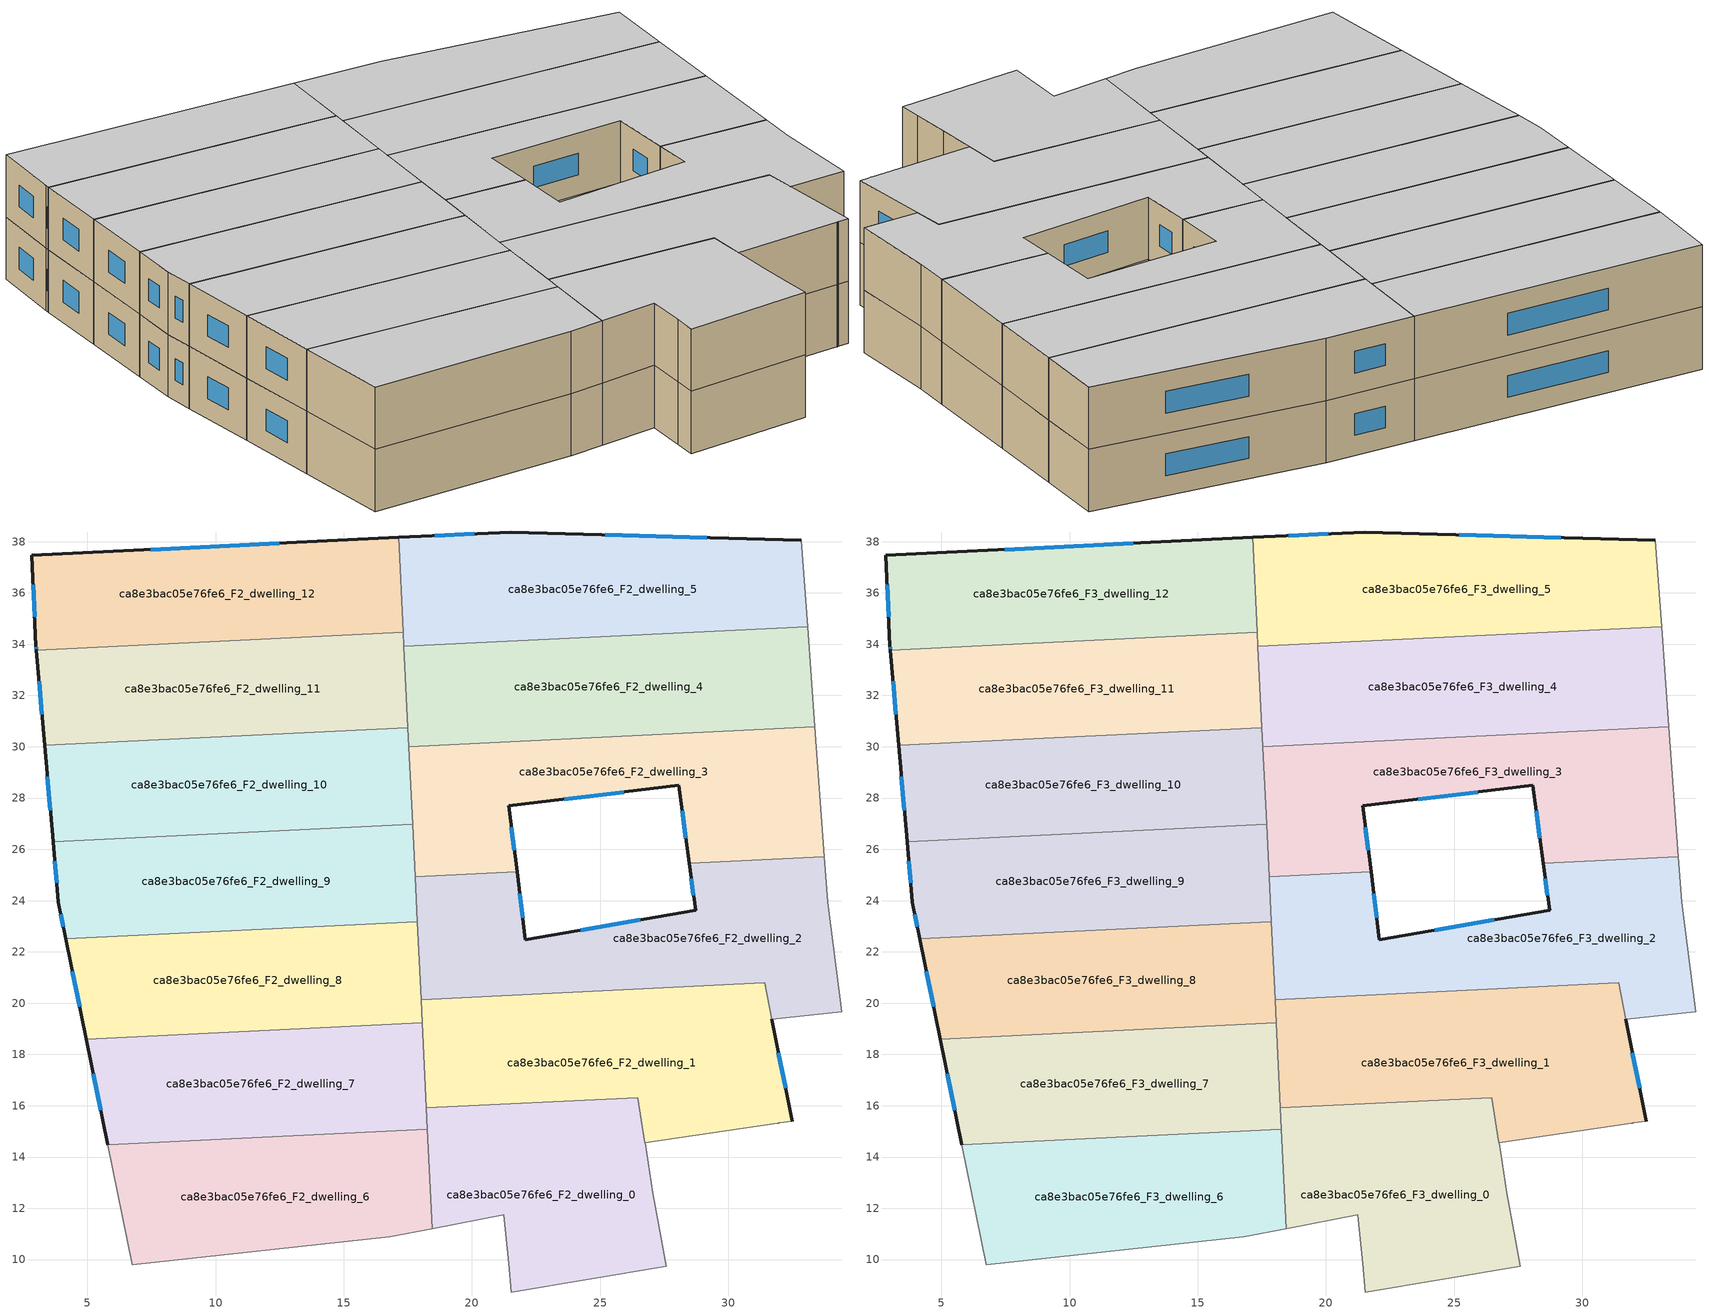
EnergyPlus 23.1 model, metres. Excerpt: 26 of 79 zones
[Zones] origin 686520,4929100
ca8e3bac05e76fe6_F2_dwelling_0
 floor to ca8e3bac05e76fe6_F1_dwelling_0 (EU_floor_Construction): 26.47,16.32 27.06,12.62 27.38,10.82 27.57,9.74 21.53,8.74 21.43,9.86 21.25,11.75 18.45,11.21 18.22,15.92 z6
 wall adiabatic (EU_wall_Construction): 18.26,15.09 18.45,11.21 21.25,11.75 21.43,9.86 21.53,8.74 27.57,9.74 27.38,10.82 27.06,12.62 26.75,14.56 z6:9
 wall to ca8e3bac05e76fe6_F2_dwelling_1 (EU_wall_Construction): 26.75,14.57 26.47,16.32 18.22,15.92 z6:9
 wall to ca8e3bac05e76fe6_F2_dwelling_7 (EU_wall_Construction): 18.22,15.92 18.26,15.09 z6:9
ca8e3bac05e76fe6_F2_dwelling_1
 floor to ca8e3bac05e76fe6_F1_dwelling_1 (EU_floor_Construction): 31.41,20.8 32.49,15.39 31.98,15.33 31.96,15.32 31.9,15.32 26.75,14.57 26.47,16.32 18.22,15.92 18.01,20.14 z6
 wall outside (EU_wall_Construction): 32.49,15.39 31.69,19.37 z6:9
 wall adiabatic (EU_wall_Construction): 26.75,14.57 31.9,15.32 31.96,15.32 31.98,15.33 32.49,15.39 z6:9
 wall to ca8e3bac05e76fe6_F2_dwelling_7 (EU_wall_Construction): 18.06,19.23 18.22,15.92 z6:9
 wall to ca8e3bac05e76fe6_F2_dwelling_2 (EU_wall_Construction): 31.69,19.37 31.41,20.8 18.01,20.14 z6:9
 wall to ca8e3bac05e76fe6_F2_dwelling_8 (EU_wall_Construction): 18.01,20.14 18.06,19.23 z6:9
 window (EU_Window_Construction): 32.23,16.69 31.95,18.08 z6.98:8.02
ca8e3bac05e76fe6_F2_dwelling_10
 floor to ca8e3bac05e76fe6_F1_dwelling_10 (EU_floor_Construction): 17.5,30.74 17.68,26.99 3.66,26.3 3.33,30.05 z6
 wall outside (EU_wall_Construction): 3.33,30.05 3.66,26.3 z6:9
 wall to ca8e3bac05e76fe6_F2_dwelling_9 (EU_wall_Construction): 3.66,26.3 17.68,26.99 z6:9
 wall to ca8e3bac05e76fe6_F2_dwelling_11 (EU_wall_Construction): 17.5,30.74 3.33,30.05 z6:9
 wall to ca8e3bac05e76fe6_F2_dwelling_3 (EU_wall_Construction): 17.68,26.99 17.53,30 z6:9
 wall to ca8e3bac05e76fe6_F2_dwelling_4 (EU_wall_Construction): 17.53,30 17.5,30.74 z6:9
 window (EU_Window_Construction): 3.44,28.83 3.55,27.52 z6.98:8.02
ca8e3bac05e76fe6_F2_dwelling_11
 floor to ca8e3bac05e76fe6_F1_dwelling_11 (EU_floor_Construction): 17.32,34.46 17.5,30.74 3.33,30.05 3.01,33.76 z6
 wall outside (EU_wall_Construction): 3.01,33.76 3.33,30.05 z6:9
 wall to ca8e3bac05e76fe6_F2_dwelling_12 (EU_wall_Construction): 17.32,34.46 3.01,33.76 z6:9
 wall to ca8e3bac05e76fe6_F2_dwelling_4 (EU_wall_Construction): 17.5,30.74 17.34,33.91 z6:9
 wall to ca8e3bac05e76fe6_F2_dwelling_5 (EU_wall_Construction): 17.34,33.91 17.32,34.46 z6:9
 window (EU_Window_Construction): 3.12,32.56 3.23,31.26 z6.98:8.02
ca8e3bac05e76fe6_F2_dwelling_12
 floor to ca8e3bac05e76fe6_F1_dwelling_12 (EU_floor_Construction): 17.14,38.16 17.32,34.46 3.01,33.76 3,33.93 2.83,37.46 z6
 wall outside (EU_wall_Construction): 17.14,38.16 2.83,37.46 3,33.93 3.01,33.76 z6:9
 wall to ca8e3bac05e76fe6_F2_dwelling_5 (EU_wall_Construction): 17.32,34.46 17.14,38.16 z6:9
 window (EU_Window_Construction): 3,33.87 3.01,33.82 / 2.88,36.31 2.94,35.08 / 12.48,37.94 7.48,37.69 z6.98:8.02
ca8e3bac05e76fe6_F2_dwelling_2
 floor to ca8e3bac05e76fe6_F1_dwelling_2 (EU_floor_Construction): 33.74,25.71 33.87,23.95 34.43,19.66 31.69,19.37 31.41,20.8 18.01,20.14 17.78,24.93 21.76,25.12 22.09,22.47 28.72,23.62 28.47,25.45 z6
 wall outside (EU_wall_Construction): 28.47,25.45 28.72,23.62 22.09,22.47 21.76,25.12 z6:9
 wall to ca8e3bac05e76fe6_F2_dwelling_3 (EU_wall_Construction): 21.76,25.12 17.78,24.93 / 33.74,25.71 28.47,25.45 z6:9
 wall adiabatic (EU_wall_Construction): 31.69,19.37 34.43,19.66 33.87,23.95 33.74,25.71 z6:9
 wall to ca8e3bac05e76fe6_F2_dwelling_8 (EU_wall_Construction): 17.87,23.18 18.01,20.14 z6:9
 wall to ca8e3bac05e76fe6_F2_dwelling_9 (EU_wall_Construction): 17.78,24.93 17.87,23.18 z6:9
 window (EU_Window_Construction): 21.98,23.34 21.86,24.26 / 26.56,23.24 24.24,22.85 / 28.55,24.85 28.64,24.21 z6.98:8.02
ca8e3bac05e76fe6_F2_dwelling_3
 floor to ca8e3bac05e76fe6_F1_dwelling_3 (EU_floor_Construction): 33.37,30.78 33.74,25.71 28.47,25.45 28.07,28.5 21.44,27.7 21.76,25.12 17.78,24.93 17.53,30 z6
 wall outside (EU_wall_Construction): 21.76,25.12 21.44,27.7 28.07,28.5 28.47,25.45 z6:9
 wall to ca8e3bac05e76fe6_F2_dwelling_4 (EU_wall_Construction): 33.37,30.78 17.53,30 z6:9
 wall adiabatic (EU_wall_Construction): 33.74,25.71 33.37,30.78 z6:9
 wall to ca8e3bac05e76fe6_F2_dwelling_9 (EU_wall_Construction): 17.68,26.98 17.78,24.93 z6:9
 window (EU_Window_Construction): 28.2,27.5 28.34,26.44 / 23.59,27.96 25.91,28.23 / 21.65,25.96 21.54,26.86 z6.98:8.02
ca8e3bac05e76fe6_F2_dwelling_4
 floor to ca8e3bac05e76fe6_F1_dwelling_4 (EU_floor_Construction): 33.09,34.68 33.37,30.78 17.53,30 17.34,33.91 z6
 wall to ca8e3bac05e76fe6_F2_dwelling_5 (EU_wall_Construction): 33.09,34.68 17.34,33.91 z6:9
 wall adiabatic (EU_wall_Construction): 33.37,30.78 33.09,34.68 z6:9
ca8e3bac05e76fe6_F2_dwelling_5
 floor to ca8e3bac05e76fe6_F1_dwelling_5 (EU_floor_Construction): 32.85,38.05 33.09,34.68 17.34,33.91 17.14,38.16 21.51,38.38 z6
 wall outside (EU_wall_Construction): 32.85,38.05 21.51,38.38 17.14,38.16 z6:9
 wall adiabatic (EU_wall_Construction): 33.09,34.68 32.85,38.05 z6:9
 window (EU_Window_Construction): 20.09,38.31 18.56,38.23 / 29.16,38.16 25.19,38.27 z6.98:8.02
ca8e3bac05e76fe6_F2_dwelling_6
 floor to ca8e3bac05e76fe6_F1_dwelling_6 (EU_floor_Construction): 18.26,15.09 18.45,11.21 16.79,10.89 6.75,9.79 5.79,14.48 z6
 wall adiabatic (EU_wall_Construction): 5.79,14.48 6.75,9.79 16.79,10.89 18.45,11.21 18.26,15.09 z6:9
 wall to ca8e3bac05e76fe6_F2_dwelling_7 (EU_wall_Construction): 18.26,15.09 5.79,14.48 z6:9
ca8e3bac05e76fe6_F2_dwelling_7
 floor to ca8e3bac05e76fe6_F1_dwelling_7 (EU_floor_Construction): 18.06,19.23 18.26,15.09 5.79,14.48 4.96,18.59 z6
 wall outside (EU_wall_Construction): 4.96,18.59 5.79,14.48 z6:9
 wall to ca8e3bac05e76fe6_F2_dwelling_8 (EU_wall_Construction): 18.06,19.23 4.96,18.59 z6:9
 window (EU_Window_Construction): 5.23,17.26 5.52,15.82 z6.98:8.02
ca8e3bac05e76fe6_F2_dwelling_8
 floor to ca8e3bac05e76fe6_F1_dwelling_8 (EU_floor_Construction): 17.87,23.18 18.06,19.23 4.96,18.59 4.16,22.51 z6
 wall outside (EU_wall_Construction): 4.16,22.51 4.96,18.59 z6:9
 wall to ca8e3bac05e76fe6_F2_dwelling_9 (EU_wall_Construction): 17.87,23.18 4.16,22.51 z6:9
 window (EU_Window_Construction): 4.42,21.24 4.7,19.87 z6.98:8.02
ca8e3bac05e76fe6_F2_dwelling_9
 floor to ca8e3bac05e76fe6_F1_dwelling_9 (EU_floor_Construction): 17.68,26.99 17.87,23.18 4.16,22.51 3.87,23.94 3.66,26.3 z6
 wall outside (EU_wall_Construction): 3.66,26.3 3.87,23.94 4.16,22.51 z6:9
 window (EU_Window_Construction): 3.96,23.47 4.06,22.98 / 3.73,25.53 3.8,24.71 z6.98:8.02
ca8e3bac05e76fe6_F3_dwelling_0
 floor to ca8e3bac05e76fe6_F2_dwelling_0 (EU_floor_Construction): 26.47,16.32 27.06,12.62 27.38,10.82 27.57,9.74 21.53,8.74 21.43,9.86 21.25,11.75 18.45,11.21 18.22,15.92 z9
 wall adiabatic (EU_wall_Construction): 18.26,15.09 18.45,11.21 21.25,11.75 21.43,9.86 21.53,8.74 27.57,9.74 27.38,10.82 27.06,12.62 26.75,14.56 z9:12
 wall to ca8e3bac05e76fe6_F3_dwelling_1 (EU_wall_Construction): 26.75,14.57 26.47,16.32 18.22,15.92 z9:12
 wall to ca8e3bac05e76fe6_F3_dwelling_7 (EU_wall_Construction): 18.22,15.92 18.26,15.09 z9:12
 ceiling to ca8e3bac05e76fe6_F4_dwelling_0 (EU_floor_Construction): 27.57,9.74 27.38,10.82 27.06,12.62 26.47,16.32 18.22,15.92 18.45,11.21 21.25,11.75 21.43,9.86 21.53,8.74 z12
ca8e3bac05e76fe6_F3_dwelling_1
 floor to ca8e3bac05e76fe6_F2_dwelling_1 (EU_floor_Construction): 31.41,20.8 32.49,15.39 31.98,15.33 31.96,15.32 31.9,15.32 26.75,14.57 26.47,16.32 18.22,15.92 18.01,20.14 z9
 wall outside (EU_wall_Construction): 32.49,15.39 31.69,19.37 z9:12
 wall adiabatic (EU_wall_Construction): 26.75,14.57 31.9,15.32 31.96,15.32 31.98,15.33 32.49,15.39 z9:12
 wall to ca8e3bac05e76fe6_F3_dwelling_7 (EU_wall_Construction): 18.06,19.23 18.22,15.92 z9:12
 wall to ca8e3bac05e76fe6_F3_dwelling_2 (EU_wall_Construction): 31.69,19.37 31.41,20.8 18.01,20.14 z9:12
 wall to ca8e3bac05e76fe6_F3_dwelling_8 (EU_wall_Construction): 18.01,20.14 18.06,19.23 z9:12
 window (EU_Window_Construction): 32.23,16.69 31.95,18.08 z9.98:11.02
 ceiling to ca8e3bac05e76fe6_F4_dwelling_1 (EU_floor_Construction): 32.49,15.39 31.41,20.8 18.01,20.14 18.22,15.92 26.47,16.32 26.75,14.57 31.9,15.32 31.96,15.32 31.98,15.33 z12
ca8e3bac05e76fe6_F3_dwelling_10
 floor to ca8e3bac05e76fe6_F2_dwelling_10 (EU_floor_Construction): 17.5,30.74 17.68,26.99 3.66,26.3 3.33,30.05 z9
 wall outside (EU_wall_Construction): 3.33,30.05 3.66,26.3 z9:12
 wall to ca8e3bac05e76fe6_F3_dwelling_9 (EU_wall_Construction): 3.66,26.3 17.68,26.99 z9:12
 wall to ca8e3bac05e76fe6_F3_dwelling_11 (EU_wall_Construction): 17.5,30.74 3.33,30.05 z9:12
 wall to ca8e3bac05e76fe6_F3_dwelling_3 (EU_wall_Construction): 17.68,26.99 17.53,30 z9:12
 wall to ca8e3bac05e76fe6_F3_dwelling_4 (EU_wall_Construction): 17.53,30 17.5,30.74 z9:12
 window (EU_Window_Construction): 3.44,28.83 3.55,27.52 z9.98:11.02
 ceiling to ca8e3bac05e76fe6_F4_dwelling_10 (EU_floor_Construction): 17.68,26.99 17.5,30.74 3.33,30.05 3.66,26.3 z12
ca8e3bac05e76fe6_F3_dwelling_11
 floor to ca8e3bac05e76fe6_F2_dwelling_11 (EU_floor_Construction): 17.32,34.46 17.5,30.74 3.33,30.05 3.01,33.76 z9
 wall outside (EU_wall_Construction): 3.01,33.76 3.33,30.05 z9:12
 wall to ca8e3bac05e76fe6_F3_dwelling_12 (EU_wall_Construction): 17.32,34.46 3.01,33.76 z9:12
 wall to ca8e3bac05e76fe6_F3_dwelling_4 (EU_wall_Construction): 17.5,30.74 17.34,33.91 z9:12
 wall to ca8e3bac05e76fe6_F3_dwelling_5 (EU_wall_Construction): 17.34,33.91 17.32,34.46 z9:12
 window (EU_Window_Construction): 3.12,32.56 3.23,31.26 z9.98:11.02
 ceiling to ca8e3bac05e76fe6_F4_dwelling_11 (EU_floor_Construction): 17.5,30.74 17.32,34.46 3.01,33.76 3.33,30.05 z12
ca8e3bac05e76fe6_F3_dwelling_12
 floor to ca8e3bac05e76fe6_F2_dwelling_12 (EU_floor_Construction): 17.14,38.16 17.32,34.46 3.01,33.76 3,33.93 2.83,37.46 z9
 wall outside (EU_wall_Construction): 17.14,38.16 2.83,37.46 3,33.93 3.01,33.76 z9:12
 wall to ca8e3bac05e76fe6_F3_dwelling_5 (EU_wall_Construction): 17.32,34.46 17.14,38.16 z9:12
 window (EU_Window_Construction): 3,33.87 3.01,33.82 / 2.88,36.31 2.94,35.08 / 12.48,37.94 7.48,37.69 z9.98:11.02
 ceiling to ca8e3bac05e76fe6_F4_dwelling_12 (EU_floor_Construction): 17.32,34.46 17.14,38.16 2.83,37.46 3,33.93 3.01,33.76 z12
ca8e3bac05e76fe6_F3_dwelling_2
 floor to ca8e3bac05e76fe6_F2_dwelling_2 (EU_floor_Construction): 33.74,25.71 33.87,23.95 34.43,19.66 31.69,19.37 31.41,20.8 18.01,20.14 17.78,24.93 21.76,25.12 22.09,22.47 28.72,23.62 28.47,25.45 z9
 wall outside (EU_wall_Construction): 28.47,25.45 28.72,23.62 22.09,22.47 21.76,25.12 z9:12
 wall to ca8e3bac05e76fe6_F3_dwelling_3 (EU_wall_Construction): 21.76,25.12 17.78,24.93 / 33.74,25.71 28.47,25.45 z9:12
 wall adiabatic (EU_wall_Construction): 31.69,19.37 34.43,19.66 33.87,23.95 33.74,25.71 z9:12
 wall to ca8e3bac05e76fe6_F3_dwelling_8 (EU_wall_Construction): 17.87,23.18 18.01,20.14 z9:12
 wall to ca8e3bac05e76fe6_F3_dwelling_9 (EU_wall_Construction): 17.78,24.93 17.87,23.18 z9:12
 window (EU_Window_Construction): 21.98,23.34 21.86,24.26 / 26.56,23.24 24.24,22.85 / 28.55,24.85 28.64,24.21 z9.98:11.02
 ceiling to ca8e3bac05e76fe6_F4_dwelling_2 (EU_floor_Construction): 34.43,19.66 33.87,23.95 33.74,25.71 28.47,25.45 28.72,23.62 22.09,22.47 21.76,25.12 17.78,24.93 18.01,20.14 31.41,20.8 31.69,19.37 z12
ca8e3bac05e76fe6_F3_dwelling_3
 floor to ca8e3bac05e76fe6_F2_dwelling_3 (EU_floor_Construction): 33.37,30.78 33.74,25.71 28.47,25.45 28.07,28.5 21.44,27.7 21.76,25.12 17.78,24.93 17.53,30 z9
 wall outside (EU_wall_Construction): 21.76,25.12 21.44,27.7 28.07,28.5 28.47,25.45 z9:12
 wall to ca8e3bac05e76fe6_F3_dwelling_4 (EU_wall_Construction): 33.37,30.78 17.53,30 z9:12
 wall adiabatic (EU_wall_Construction): 33.74,25.71 33.37,30.78 z9:12
 wall to ca8e3bac05e76fe6_F3_dwelling_9 (EU_wall_Construction): 17.68,26.98 17.78,24.93 z9:12
 window (EU_Window_Construction): 28.2,27.5 28.34,26.44 / 23.59,27.96 25.91,28.23 / 21.65,25.96 21.54,26.86 z9.98:11.02
 ceiling to ca8e3bac05e76fe6_F4_dwelling_3 (EU_floor_Construction): 33.74,25.71 33.37,30.78 17.53,30 17.78,24.93 21.76,25.12 21.44,27.7 28.07,28.5 28.47,25.45 z12
ca8e3bac05e76fe6_F3_dwelling_4
 floor to ca8e3bac05e76fe6_F2_dwelling_4 (EU_floor_Construction): 33.09,34.68 33.37,30.78 17.53,30 17.34,33.91 z9
 wall to ca8e3bac05e76fe6_F3_dwelling_5 (EU_wall_Construction): 33.09,34.68 17.34,33.91 z9:12
 wall adiabatic (EU_wall_Construction): 33.37,30.78 33.09,34.68 z9:12
 ceiling to ca8e3bac05e76fe6_F4_dwelling_4 (EU_floor_Construction): 33.37,30.78 33.09,34.68 17.34,33.91 17.53,30 z12
ca8e3bac05e76fe6_F3_dwelling_5
 floor to ca8e3bac05e76fe6_F2_dwelling_5 (EU_floor_Construction): 32.85,38.05 33.09,34.68 17.34,33.91 17.14,38.16 21.51,38.38 z9
 wall outside (EU_wall_Construction): 32.85,38.05 21.51,38.38 17.14,38.16 z9:12
 wall adiabatic (EU_wall_Construction): 33.09,34.68 32.85,38.05 z9:12
 window (EU_Window_Construction): 20.09,38.31 18.56,38.23 / 29.16,38.16 25.19,38.27 z9.98:11.02
 ceiling to ca8e3bac05e76fe6_F4_dwelling_5 (EU_floor_Construction): 33.09,34.68 32.85,38.05 21.51,38.38 17.14,38.16 17.34,33.91 z12
ca8e3bac05e76fe6_F3_dwelling_6
 floor to ca8e3bac05e76fe6_F2_dwelling_6 (EU_floor_Construction): 18.26,15.09 18.45,11.21 16.79,10.89 6.75,9.79 5.79,14.48 z9
 wall adiabatic (EU_wall_Construction): 5.79,14.48 6.75,9.79 16.79,10.89 18.45,11.21 18.26,15.09 z9:12
 wall to ca8e3bac05e76fe6_F3_dwelling_7 (EU_wall_Construction): 18.26,15.09 5.79,14.48 z9:12
 ceiling to ca8e3bac05e76fe6_F4_dwelling_6 (EU_floor_Construction): 18.45,11.21 18.26,15.09 5.79,14.48 6.75,9.79 16.79,10.89 z12
ca8e3bac05e76fe6_F3_dwelling_7
 floor to ca8e3bac05e76fe6_F2_dwelling_7 (EU_floor_Construction): 18.06,19.23 18.26,15.09 5.79,14.48 4.96,18.59 z9
 wall outside (EU_wall_Construction): 4.96,18.59 5.79,14.48 z9:12
 wall to ca8e3bac05e76fe6_F3_dwelling_8 (EU_wall_Construction): 18.06,19.23 4.96,18.59 z9:12
 window (EU_Window_Construction): 5.23,17.26 5.52,15.82 z9.98:11.02
 ceiling to ca8e3bac05e76fe6_F4_dwelling_7 (EU_floor_Construction): 18.26,15.09 18.06,19.23 4.96,18.59 5.79,14.48 z12
ca8e3bac05e76fe6_F3_dwelling_8
 floor to ca8e3bac05e76fe6_F2_dwelling_8 (EU_floor_Construction): 17.87,23.18 18.06,19.23 4.96,18.59 4.16,22.51 z9
 wall outside (EU_wall_Construction): 4.16,22.51 4.96,18.59 z9:12
 wall to ca8e3bac05e76fe6_F3_dwelling_9 (EU_wall_Construction): 17.87,23.18 4.16,22.51 z9:12
 window (EU_Window_Construction): 4.42,21.24 4.7,19.87 z9.98:11.02
 ceiling to ca8e3bac05e76fe6_F4_dwelling_8 (EU_floor_Construction): 18.06,19.23 17.87,23.18 4.16,22.51 4.96,18.59 z12
ca8e3bac05e76fe6_F3_dwelling_9
 floor to ca8e3bac05e76fe6_F2_dwelling_9 (EU_floor_Construction): 17.68,26.99 17.87,23.18 4.16,22.51 3.87,23.94 3.66,26.3 z9
 wall outside (EU_wall_Construction): 3.66,26.3 3.87,23.94 4.16,22.51 z9:12
 window (EU_Window_Construction): 3.96,23.47 4.06,22.98 / 3.73,25.53 3.8,24.71 z9.98:11.02
 ceiling to ca8e3bac05e76fe6_F4_dwelling_9 (EU_floor_Construction): 17.87,23.18 17.68,26.99 3.66,26.3 3.87,23.94 4.16,22.51 z12
[Building]
EU S2 Campaign: North Axis=0; Terrain=City; Solar Distribution=FullExterior
[Site:Location]
Bologna: Latitude=44.5; Longitude=11.25; Time Zone=1; Elevation=37
[SizingPeriod:WeatherFileDays]
AnnualSizingPeriod: Begin Month=1; Begin Day of Month=1; End Month=12; End Day of Month=31; Day of Week for Start Day=Monday; Use Weather File Daylight Saving Period=No; Use Weather File Rain and Snow Indicators=No
[MATERIAL]
EU_InternalMass_Material: Roughness=MediumRough; Thickness=0.1; Conductivity=1; Density=1800; Specific Heat=900; Thermal Absorptance=0.9; Solar Absorptance=0.7; Visible Absorptance=0.7
[MATERIAL:NOMASS] Roughness=MediumRough; Thermal Absorptance=0.9; Solar Absorptance=0.7; Visible Absorptance=0.7
Name | Thermal Resistance
EU_wall_NoMass | 0.905828
EU_floor_NoMass | 0.67114
[WINDOWMATERIAL:SIMPLEGLAZINGSYSTEM]
EU_Window_SimpleGlazing: UFactor=4.52486; Solar Heat Gain Coefficient=0.85; Visible Transmittance=0.85
[CONSTRUCTION]
EU_wall_Construction: EU_wall_NoMass
EU_floor_Construction: EU_floor_NoMass
EU_Window_Construction: EU_Window_SimpleGlazing
EU_InternalMass_Construction: EU_InternalMass_Material
[ZONE] Type=1; Multiplier=1; Ceiling Height=autocalculate; Floor Area=autocalculate; Part of Total Floor Area=Yes
Name | Volume
ca8e3bac05e76fe6_F2_dwelling_0; ca8e3bac05e76fe6_F3_dwelling_0 | 159.826
ca8e3bac05e76fe6_F2_dwelling_1; ca8e3bac05e76fe6_F3_dwelling_1 | 200.196
ca8e3bac05e76fe6_F2_dwelling_10; ca8e3bac05e76fe6_F3_dwelling_10; ca8e3bac05e76fe6_F2_dwelling_8; ca8e3bac05e76fe6_F3_dwelling_8 | 159.229
ca8e3bac05e76fe6_F2_dwelling_11; ca8e3bac05e76fe6_F3_dwelling_11 | 159.216
ca8e3bac05e76fe6_F2_dwelling_12; ca8e3bac05e76fe6_F3_dwelling_12 | 159.228
ca8e3bac05e76fe6_F2_dwelling_2; ca8e3bac05e76fe6_F3_dwelling_2 | 197.221
ca8e3bac05e76fe6_F2_dwelling_3; ca8e3bac05e76fe6_F3_dwelling_3 | 185.757
ca8e3bac05e76fe6_F2_dwelling_4; ca8e3bac05e76fe6_F3_dwelling_4 | 185.731
ca8e3bac05e76fe6_F2_dwelling_5; ca8e3bac05e76fe6_F3_dwelling_5 | 185.781
ca8e3bac05e76fe6_F2_dwelling_6; ca8e3bac05e76fe6_F3_dwelling_6 | 159.227
ca8e3bac05e76fe6_F2_dwelling_7; ca8e3bac05e76fe6_F3_dwelling_7 | 159.223
ca8e3bac05e76fe6_F2_dwelling_9; ca8e3bac05e76fe6_F3_dwelling_9 | 159.23
[INTERNALMASS] Construction=EU_InternalMass_Construction
Name | Zone or ZoneList | Surface Area
ca8e3bac05e76fe6_F2_dwelling_0_EU_InternalMass | ca8e3bac05e76fe6_F2_dwelling_0 | 53.276
ca8e3bac05e76fe6_F2_dwelling_1_EU_InternalMass | ca8e3bac05e76fe6_F2_dwelling_1 | 66.746
ca8e3bac05e76fe6_F2_dwelling_2_EU_InternalMass | ca8e3bac05e76fe6_F2_dwelling_2 | 65.7395
ca8e3bac05e76fe6_F2_dwelling_3_EU_InternalMass | ca8e3bac05e76fe6_F2_dwelling_3 | 61.919
ca8e3bac05e76fe6_F2_dwelling_4_EU_InternalMass | ca8e3bac05e76fe6_F2_dwelling_4 | 61.9109
ca8e3bac05e76fe6_F2_dwelling_5_EU_InternalMass | ca8e3bac05e76fe6_F2_dwelling_5 | 61.9266
ca8e3bac05e76fe6_F2_dwelling_6_EU_InternalMass | ca8e3bac05e76fe6_F2_dwelling_6 | 53.0759
ca8e3bac05e76fe6_F2_dwelling_7_EU_InternalMass | ca8e3bac05e76fe6_F2_dwelling_7 | 53.0742
ca8e3bac05e76fe6_F2_dwelling_8_EU_InternalMass | ca8e3bac05e76fe6_F2_dwelling_8 | 53.0765
ca8e3bac05e76fe6_F2_dwelling_9_EU_InternalMass | ca8e3bac05e76fe6_F2_dwelling_9 | 53.0768
ca8e3bac05e76fe6_F2_dwelling_10_EU_InternalMass | ca8e3bac05e76fe6_F2_dwelling_10 | 53.0763
ca8e3bac05e76fe6_F2_dwelling_11_EU_InternalMass | ca8e3bac05e76fe6_F2_dwelling_11 | 53.0719
ca8e3bac05e76fe6_F2_dwelling_12_EU_InternalMass | ca8e3bac05e76fe6_F2_dwelling_12 | 53.076
ca8e3bac05e76fe6_F3_dwelling_0_EU_InternalMass | ca8e3bac05e76fe6_F3_dwelling_0 | 53.276
ca8e3bac05e76fe6_F3_dwelling_1_EU_InternalMass | ca8e3bac05e76fe6_F3_dwelling_1 | 66.746
ca8e3bac05e76fe6_F3_dwelling_2_EU_InternalMass | ca8e3bac05e76fe6_F3_dwelling_2 | 65.7395
ca8e3bac05e76fe6_F3_dwelling_3_EU_InternalMass | ca8e3bac05e76fe6_F3_dwelling_3 | 61.919
ca8e3bac05e76fe6_F3_dwelling_4_EU_InternalMass | ca8e3bac05e76fe6_F3_dwelling_4 | 61.9109
ca8e3bac05e76fe6_F3_dwelling_5_EU_InternalMass | ca8e3bac05e76fe6_F3_dwelling_5 | 61.9266
ca8e3bac05e76fe6_F3_dwelling_6_EU_InternalMass | ca8e3bac05e76fe6_F3_dwelling_6 | 53.0759
ca8e3bac05e76fe6_F3_dwelling_7_EU_InternalMass | ca8e3bac05e76fe6_F3_dwelling_7 | 53.0742
ca8e3bac05e76fe6_F3_dwelling_8_EU_InternalMass | ca8e3bac05e76fe6_F3_dwelling_8 | 53.0765
ca8e3bac05e76fe6_F3_dwelling_9_EU_InternalMass | ca8e3bac05e76fe6_F3_dwelling_9 | 53.0768
ca8e3bac05e76fe6_F3_dwelling_10_EU_InternalMass | ca8e3bac05e76fe6_F3_dwelling_10 | 53.0763
ca8e3bac05e76fe6_F3_dwelling_11_EU_InternalMass | ca8e3bac05e76fe6_F3_dwelling_11 | 53.0719
ca8e3bac05e76fe6_F3_dwelling_12_EU_InternalMass | ca8e3bac05e76fe6_F3_dwelling_12 | 53.076
[OTHEREQUIPMENT] Fuel Type=Electricity; Design Level Calculation Method=Watts/Area; Power per Zone Floor Area=1; Fraction Latent=0; Fraction Radiant=0; Fraction Lost=0; Carbon Dioxide Generation Rate=0; EndUse Subcategory=EU_Step8_InternalGains
Name | Zone or ZoneList or Space or SpaceList | Schedule
EU_Step8_InternalGain_ca8e3bac05e76fe6_F2_dwelling_0_f000 | ca8e3bac05e76fe6_F2_dwelling_0 | EU_Step8_GainSchedule_ca8e3bac05e76fe6_F2_dwelling_0_f000
EU_Step8_InternalGain_ca8e3bac05e76fe6_F2_dwelling_1_f000 | ca8e3bac05e76fe6_F2_dwelling_1 | EU_Step8_GainSchedule_ca8e3bac05e76fe6_F2_dwelling_1_f000
EU_Step8_InternalGain_ca8e3bac05e76fe6_F2_dwelling_2_f000 | ca8e3bac05e76fe6_F2_dwelling_2 | EU_Step8_GainSchedule_ca8e3bac05e76fe6_F2_dwelling_2_f000
EU_Step8_InternalGain_ca8e3bac05e76fe6_F2_dwelling_3_f000 | ca8e3bac05e76fe6_F2_dwelling_3 | EU_Step8_GainSchedule_ca8e3bac05e76fe6_F2_dwelling_3_f000
EU_Step8_InternalGain_ca8e3bac05e76fe6_F2_dwelling_4_f000 | ca8e3bac05e76fe6_F2_dwelling_4 | EU_Step8_GainSchedule_ca8e3bac05e76fe6_F2_dwelling_4_f000
EU_Step8_InternalGain_ca8e3bac05e76fe6_F2_dwelling_5_f000 | ca8e3bac05e76fe6_F2_dwelling_5 | EU_Step8_GainSchedule_ca8e3bac05e76fe6_F2_dwelling_5_f000
EU_Step8_InternalGain_ca8e3bac05e76fe6_F2_dwelling_6_f000 | ca8e3bac05e76fe6_F2_dwelling_6 | EU_Step8_GainSchedule_ca8e3bac05e76fe6_F2_dwelling_6_f000
EU_Step8_InternalGain_ca8e3bac05e76fe6_F2_dwelling_7_f000 | ca8e3bac05e76fe6_F2_dwelling_7 | EU_Step8_GainSchedule_ca8e3bac05e76fe6_F2_dwelling_7_f000
EU_Step8_InternalGain_ca8e3bac05e76fe6_F2_dwelling_8_f000 | ca8e3bac05e76fe6_F2_dwelling_8 | EU_Step8_GainSchedule_ca8e3bac05e76fe6_F2_dwelling_8_f000
EU_Step8_InternalGain_ca8e3bac05e76fe6_F2_dwelling_9_f000 | ca8e3bac05e76fe6_F2_dwelling_9 | EU_Step8_GainSchedule_ca8e3bac05e76fe6_F2_dwelling_9_f000
EU_Step8_InternalGain_ca8e3bac05e76fe6_F2_dwelling_10_f000 | ca8e3bac05e76fe6_F2_dwelling_10 | EU_Step8_GainSchedule_ca8e3bac05e76fe6_F2_dwelling_10_f000
EU_Step8_InternalGain_ca8e3bac05e76fe6_F2_dwelling_11_f000 | ca8e3bac05e76fe6_F2_dwelling_11 | EU_Step8_GainSchedule_ca8e3bac05e76fe6_F2_dwelling_11_f000
EU_Step8_InternalGain_ca8e3bac05e76fe6_F2_dwelling_12_f000 | ca8e3bac05e76fe6_F2_dwelling_12 | EU_Step8_GainSchedule_ca8e3bac05e76fe6_F2_dwelling_12_f000
EU_Step8_InternalGain_ca8e3bac05e76fe6_F3_dwelling_0_f000 | ca8e3bac05e76fe6_F3_dwelling_0 | EU_Step8_GainSchedule_ca8e3bac05e76fe6_F3_dwelling_0_f000
EU_Step8_InternalGain_ca8e3bac05e76fe6_F3_dwelling_1_f000 | ca8e3bac05e76fe6_F3_dwelling_1 | EU_Step8_GainSchedule_ca8e3bac05e76fe6_F3_dwelling_1_f000
EU_Step8_InternalGain_ca8e3bac05e76fe6_F3_dwelling_2_f000 | ca8e3bac05e76fe6_F3_dwelling_2 | EU_Step8_GainSchedule_ca8e3bac05e76fe6_F3_dwelling_2_f000
EU_Step8_InternalGain_ca8e3bac05e76fe6_F3_dwelling_3_f000 | ca8e3bac05e76fe6_F3_dwelling_3 | EU_Step8_GainSchedule_ca8e3bac05e76fe6_F3_dwelling_3_f000
EU_Step8_InternalGain_ca8e3bac05e76fe6_F3_dwelling_4_f000 | ca8e3bac05e76fe6_F3_dwelling_4 | EU_Step8_GainSchedule_ca8e3bac05e76fe6_F3_dwelling_4_f000
EU_Step8_InternalGain_ca8e3bac05e76fe6_F3_dwelling_5_f000 | ca8e3bac05e76fe6_F3_dwelling_5 | EU_Step8_GainSchedule_ca8e3bac05e76fe6_F3_dwelling_5_f000
EU_Step8_InternalGain_ca8e3bac05e76fe6_F3_dwelling_6_f000 | ca8e3bac05e76fe6_F3_dwelling_6 | EU_Step8_GainSchedule_ca8e3bac05e76fe6_F3_dwelling_6_f000
EU_Step8_InternalGain_ca8e3bac05e76fe6_F3_dwelling_7_f000 | ca8e3bac05e76fe6_F3_dwelling_7 | EU_Step8_GainSchedule_ca8e3bac05e76fe6_F3_dwelling_7_f000
EU_Step8_InternalGain_ca8e3bac05e76fe6_F3_dwelling_8_f000 | ca8e3bac05e76fe6_F3_dwelling_8 | EU_Step8_GainSchedule_ca8e3bac05e76fe6_F3_dwelling_8_f000
EU_Step8_InternalGain_ca8e3bac05e76fe6_F3_dwelling_9_f000 | ca8e3bac05e76fe6_F3_dwelling_9 | EU_Step8_GainSchedule_ca8e3bac05e76fe6_F3_dwelling_9_f000
EU_Step8_InternalGain_ca8e3bac05e76fe6_F3_dwelling_10_f000 | ca8e3bac05e76fe6_F3_dwelling_10 | EU_Step8_GainSchedule_ca8e3bac05e76fe6_F3_dwelling_10_f000
EU_Step8_InternalGain_ca8e3bac05e76fe6_F3_dwelling_11_f000 | ca8e3bac05e76fe6_F3_dwelling_11 | EU_Step8_GainSchedule_ca8e3bac05e76fe6_F3_dwelling_11_f000
EU_Step8_InternalGain_ca8e3bac05e76fe6_F3_dwelling_12_f000 | ca8e3bac05e76fe6_F3_dwelling_12 | EU_Step8_GainSchedule_ca8e3bac05e76fe6_F3_dwelling_12_f000
[ZONEVENTILATION:DESIGNFLOWRATE] Schedule=EU_AlwaysOn; Design Flow Rate Calculation Method=AirChanges/Hour; Air Changes per Hour=0.73129; Ventilation Type=Natural; Fan Pressure Rise=0; Fan Total Efficiency=1; Constant Term Coefficient=1; Temperature Term Coefficient=0; Velocity Term Coefficient=0; Velocity Squared Term Coefficient=0; Minimum Indoor Temperature=-100; Maximum Indoor Temperature=100; Delta Temperature=-100; Minimum Outdoor Temperature=-100; Maximum Outdoor Temperature=100; Maximum Wind Speed=40
Name | Zone or ZoneList or Space or SpaceList
EU_ConstantAir_ca8e3bac05e76fe6_F2_dwelling_0 | ca8e3bac05e76fe6_F2_dwelling_0
EU_ConstantAir_ca8e3bac05e76fe6_F2_dwelling_1 | ca8e3bac05e76fe6_F2_dwelling_1
EU_ConstantAir_ca8e3bac05e76fe6_F2_dwelling_2 | ca8e3bac05e76fe6_F2_dwelling_2
EU_ConstantAir_ca8e3bac05e76fe6_F2_dwelling_3 | ca8e3bac05e76fe6_F2_dwelling_3
EU_ConstantAir_ca8e3bac05e76fe6_F2_dwelling_4 | ca8e3bac05e76fe6_F2_dwelling_4
EU_ConstantAir_ca8e3bac05e76fe6_F2_dwelling_5 | ca8e3bac05e76fe6_F2_dwelling_5
EU_ConstantAir_ca8e3bac05e76fe6_F2_dwelling_6 | ca8e3bac05e76fe6_F2_dwelling_6
EU_ConstantAir_ca8e3bac05e76fe6_F2_dwelling_7 | ca8e3bac05e76fe6_F2_dwelling_7
EU_ConstantAir_ca8e3bac05e76fe6_F2_dwelling_8 | ca8e3bac05e76fe6_F2_dwelling_8
EU_ConstantAir_ca8e3bac05e76fe6_F2_dwelling_9 | ca8e3bac05e76fe6_F2_dwelling_9
EU_ConstantAir_ca8e3bac05e76fe6_F2_dwelling_10 | ca8e3bac05e76fe6_F2_dwelling_10
EU_ConstantAir_ca8e3bac05e76fe6_F2_dwelling_11 | ca8e3bac05e76fe6_F2_dwelling_11
EU_ConstantAir_ca8e3bac05e76fe6_F2_dwelling_12 | ca8e3bac05e76fe6_F2_dwelling_12
EU_ConstantAir_ca8e3bac05e76fe6_F3_dwelling_0 | ca8e3bac05e76fe6_F3_dwelling_0
EU_ConstantAir_ca8e3bac05e76fe6_F3_dwelling_1 | ca8e3bac05e76fe6_F3_dwelling_1
EU_ConstantAir_ca8e3bac05e76fe6_F3_dwelling_2 | ca8e3bac05e76fe6_F3_dwelling_2
EU_ConstantAir_ca8e3bac05e76fe6_F3_dwelling_3 | ca8e3bac05e76fe6_F3_dwelling_3
EU_ConstantAir_ca8e3bac05e76fe6_F3_dwelling_4 | ca8e3bac05e76fe6_F3_dwelling_4
EU_ConstantAir_ca8e3bac05e76fe6_F3_dwelling_5 | ca8e3bac05e76fe6_F3_dwelling_5
EU_ConstantAir_ca8e3bac05e76fe6_F3_dwelling_6 | ca8e3bac05e76fe6_F3_dwelling_6
EU_ConstantAir_ca8e3bac05e76fe6_F3_dwelling_7 | ca8e3bac05e76fe6_F3_dwelling_7
EU_ConstantAir_ca8e3bac05e76fe6_F3_dwelling_8 | ca8e3bac05e76fe6_F3_dwelling_8
EU_ConstantAir_ca8e3bac05e76fe6_F3_dwelling_9 | ca8e3bac05e76fe6_F3_dwelling_9
EU_ConstantAir_ca8e3bac05e76fe6_F3_dwelling_10 | ca8e3bac05e76fe6_F3_dwelling_10
EU_ConstantAir_ca8e3bac05e76fe6_F3_dwelling_11 | ca8e3bac05e76fe6_F3_dwelling_11
EU_ConstantAir_ca8e3bac05e76fe6_F3_dwelling_12 | ca8e3bac05e76fe6_F3_dwelling_12
[HVACTEMPLATE:THERMOSTAT] Constant Heating Setpoint=20; Constant Cooling Setpoint=50
EU_HeatOnly_ca8e3bac05e76fe6_F0_dwelling_0; EU_HeatOnly_ca8e3bac05e76fe6_F0_dwelling_1; EU_HeatOnly_ca8e3bac05e76fe6_F0_dwelling_2; EU_HeatOnly_ca8e3bac05e76fe6_F0_dwelling_3; EU_HeatOnly_ca8e3bac05e76fe6_F0_dwelling_4; EU_HeatOnly_ca8e3bac05e76fe6_F0_dwelling_5; EU_HeatOnly_ca8e3bac05e76fe6_F0_dwelling_6; EU_HeatOnly_ca8e3bac05e76fe6_F0_dwelling_7; EU_HeatOnly_ca8e3bac05e76fe6_F0_dwelling_8; EU_HeatOnly_ca8e3bac05e76fe6_F0_dwelling_9; EU_HeatOnly_ca8e3bac05e76fe6_F0_dwelling_10; EU_HeatOnly_ca8e3bac05e76fe6_F0_dwelling_11; EU_HeatOnly_ca8e3bac05e76fe6_F0_dwelling_12; EU_HeatOnly_ca8e3bac05e76fe6_F0_dwelling_13; EU_HeatOnly_ca8e3bac05e76fe6_F1_dwelling_0; EU_HeatOnly_ca8e3bac05e76fe6_F1_dwelling_1; EU_HeatOnly_ca8e3bac05e76fe6_F1_dwelling_2; EU_HeatOnly_ca8e3bac05e76fe6_F1_dwelling_3; EU_HeatOnly_ca8e3bac05e76fe6_F1_dwelling_4; EU_HeatOnly_ca8e3bac05e76fe6_F1_dwelling_5; EU_HeatOnly_ca8e3bac05e76fe6_F1_dwelling_6; EU_HeatOnly_ca8e3bac05e76fe6_F1_dwelling_7; EU_HeatOnly_ca8e3bac05e76fe6_F1_dwelling_8; EU_HeatOnly_ca8e3bac05e76fe6_F1_dwelling_9; EU_HeatOnly_ca8e3bac05e76fe6_F1_dwelling_10; EU_HeatOnly_ca8e3bac05e76fe6_F1_dwelling_11; EU_HeatOnly_ca8e3bac05e76fe6_F1_dwelling_12; EU_HeatOnly_ca8e3bac05e76fe6_F2_dwelling_0; EU_HeatOnly_ca8e3bac05e76fe6_F2_dwelling_1; EU_HeatOnly_ca8e3bac05e76fe6_F2_dwelling_2; EU_HeatOnly_ca8e3bac05e76fe6_F2_dwelling_3; EU_HeatOnly_ca8e3bac05e76fe6_F2_dwelling_4; EU_HeatOnly_ca8e3bac05e76fe6_F2_dwelling_5; EU_HeatOnly_ca8e3bac05e76fe6_F2_dwelling_6; EU_HeatOnly_ca8e3bac05e76fe6_F2_dwelling_7; EU_HeatOnly_ca8e3bac05e76fe6_F2_dwelling_8; EU_HeatOnly_ca8e3bac05e76fe6_F2_dwelling_9; EU_HeatOnly_ca8e3bac05e76fe6_F2_dwelling_10; EU_HeatOnly_ca8e3bac05e76fe6_F2_dwelling_11; EU_HeatOnly_ca8e3bac05e76fe6_F2_dwelling_12; EU_HeatOnly_ca8e3bac05e76fe6_F3_dwelling_0; EU_HeatOnly_ca8e3bac05e76fe6_F3_dwelling_1; EU_HeatOnly_ca8e3bac05e76fe6_F3_dwelling_2; EU_HeatOnly_ca8e3bac05e76fe6_F3_dwelling_3; EU_HeatOnly_ca8e3bac05e76fe6_F3_dwelling_4; EU_HeatOnly_ca8e3bac05e76fe6_F3_dwelling_5; EU_HeatOnly_ca8e3bac05e76fe6_F3_dwelling_6; EU_HeatOnly_ca8e3bac05e76fe6_F3_dwelling_7; EU_HeatOnly_ca8e3bac05e76fe6_F3_dwelling_8; EU_HeatOnly_ca8e3bac05e76fe6_F3_dwelling_9; EU_HeatOnly_ca8e3bac05e76fe6_F3_dwelling_10; EU_HeatOnly_ca8e3bac05e76fe6_F3_dwelling_11; EU_HeatOnly_ca8e3bac05e76fe6_F3_dwelling_12; EU_HeatOnly_ca8e3bac05e76fe6_F4_dwelling_0; EU_HeatOnly_ca8e3bac05e76fe6_F4_dwelling_1; EU_HeatOnly_ca8e3bac05e76fe6_F4_dwelling_2; EU_HeatOnly_ca8e3bac05e76fe6_F4_dwelling_3; EU_HeatOnly_ca8e3bac05e76fe6_F4_dwelling_4; EU_HeatOnly_ca8e3bac05e76fe6_F4_dwelling_5; EU_HeatOnly_ca8e3bac05e76fe6_F4_dwelling_6; EU_HeatOnly_ca8e3bac05e76fe6_F4_dwelling_7; EU_HeatOnly_ca8e3bac05e76fe6_F4_dwelling_8; EU_HeatOnly_ca8e3bac05e76fe6_F4_dwelling_9; EU_HeatOnly_ca8e3bac05e76fe6_F4_dwelling_10; EU_HeatOnly_ca8e3bac05e76fe6_F4_dwelling_11; EU_HeatOnly_ca8e3bac05e76fe6_F4_dwelling_12; EU_HeatOnly_ca8e3bac05e76fe6_F5_dwelling_0; EU_HeatOnly_ca8e3bac05e76fe6_F5_dwelling_1; EU_HeatOnly_ca8e3bac05e76fe6_F5_dwelling_2; EU_HeatOnly_ca8e3bac05e76fe6_F5_dwelling_3; EU_HeatOnly_ca8e3bac05e76fe6_F5_dwelling_4; EU_HeatOnly_ca8e3bac05e76fe6_F5_dwelling_5; EU_HeatOnly_ca8e3bac05e76fe6_F5_dwelling_6; EU_HeatOnly_ca8e3bac05e76fe6_F5_dwelling_7; EU_HeatOnly_ca8e3bac05e76fe6_F5_dwelling_8; EU_HeatOnly_ca8e3bac05e76fe6_F5_dwelling_9; EU_HeatOnly_ca8e3bac05e76fe6_F5_dwelling_10; EU_HeatOnly_ca8e3bac05e76fe6_F5_dwelling_11; EU_HeatOnly_ca8e3bac05e76fe6_F5_dwelling_12
[HVACTEMPLATE:ZONE:IDEALLOADSAIRSYSTEM] System Availability Schedule=EU_AlwaysOn; Maximum Heating Supply Air Temperature=50; Minimum Cooling Supply Air Temperature=13; Maximum Heating Supply Air Humidity Ratio=0.0156; Minimum Cooling Supply Air Humidity Ratio=0.0077; Heating Limit=NoLimit; Cooling Limit=NoLimit; Heating Availability Schedule=EU_AlwaysOn; Cooling Availability Schedule=EU_CoolingOff; Dehumidification Control Type=ConstantSensibleHeatRatio; Cooling Sensible Heat Ratio=0.7; Dehumidification Setpoint=60; Humidification Control Type=None; Humidification Setpoint=30; Outdoor Air Method=None; Outdoor Air Flow Rate per Person=0.00944; Outdoor Air Flow Rate per Zone Floor Area=0; Outdoor Air Flow Rate per Zone=0; Demand Controlled Ventilation Type=None; Outdoor Air Economizer Type=NoEconomizer; Heat Recovery Type=None; Sensible Heat Recovery Effectiveness=0.7; Latent Heat Recovery Effectiveness=0.65
Name | Template Thermostat
ca8e3bac05e76fe6_F2_dwelling_0 | EU_HeatOnly_ca8e3bac05e76fe6_F2_dwelling_0
ca8e3bac05e76fe6_F2_dwelling_1 | EU_HeatOnly_ca8e3bac05e76fe6_F2_dwelling_1
ca8e3bac05e76fe6_F2_dwelling_2 | EU_HeatOnly_ca8e3bac05e76fe6_F2_dwelling_2
ca8e3bac05e76fe6_F2_dwelling_3 | EU_HeatOnly_ca8e3bac05e76fe6_F2_dwelling_3
ca8e3bac05e76fe6_F2_dwelling_4 | EU_HeatOnly_ca8e3bac05e76fe6_F2_dwelling_4
ca8e3bac05e76fe6_F2_dwelling_5 | EU_HeatOnly_ca8e3bac05e76fe6_F2_dwelling_5
ca8e3bac05e76fe6_F2_dwelling_6 | EU_HeatOnly_ca8e3bac05e76fe6_F2_dwelling_6
ca8e3bac05e76fe6_F2_dwelling_7 | EU_HeatOnly_ca8e3bac05e76fe6_F2_dwelling_7
ca8e3bac05e76fe6_F2_dwelling_8 | EU_HeatOnly_ca8e3bac05e76fe6_F2_dwelling_8
ca8e3bac05e76fe6_F2_dwelling_9 | EU_HeatOnly_ca8e3bac05e76fe6_F2_dwelling_9
ca8e3bac05e76fe6_F2_dwelling_10 | EU_HeatOnly_ca8e3bac05e76fe6_F2_dwelling_10
ca8e3bac05e76fe6_F2_dwelling_11 | EU_HeatOnly_ca8e3bac05e76fe6_F2_dwelling_11
ca8e3bac05e76fe6_F2_dwelling_12 | EU_HeatOnly_ca8e3bac05e76fe6_F2_dwelling_12
ca8e3bac05e76fe6_F3_dwelling_0 | EU_HeatOnly_ca8e3bac05e76fe6_F3_dwelling_0
ca8e3bac05e76fe6_F3_dwelling_1 | EU_HeatOnly_ca8e3bac05e76fe6_F3_dwelling_1
ca8e3bac05e76fe6_F3_dwelling_2 | EU_HeatOnly_ca8e3bac05e76fe6_F3_dwelling_2
ca8e3bac05e76fe6_F3_dwelling_3 | EU_HeatOnly_ca8e3bac05e76fe6_F3_dwelling_3
ca8e3bac05e76fe6_F3_dwelling_4 | EU_HeatOnly_ca8e3bac05e76fe6_F3_dwelling_4
ca8e3bac05e76fe6_F3_dwelling_5 | EU_HeatOnly_ca8e3bac05e76fe6_F3_dwelling_5
ca8e3bac05e76fe6_F3_dwelling_6 | EU_HeatOnly_ca8e3bac05e76fe6_F3_dwelling_6
ca8e3bac05e76fe6_F3_dwelling_7 | EU_HeatOnly_ca8e3bac05e76fe6_F3_dwelling_7
ca8e3bac05e76fe6_F3_dwelling_8 | EU_HeatOnly_ca8e3bac05e76fe6_F3_dwelling_8
ca8e3bac05e76fe6_F3_dwelling_9 | EU_HeatOnly_ca8e3bac05e76fe6_F3_dwelling_9
ca8e3bac05e76fe6_F3_dwelling_10 | EU_HeatOnly_ca8e3bac05e76fe6_F3_dwelling_10
ca8e3bac05e76fe6_F3_dwelling_11 | EU_HeatOnly_ca8e3bac05e76fe6_F3_dwelling_11
ca8e3bac05e76fe6_F3_dwelling_12 | EU_HeatOnly_ca8e3bac05e76fe6_F3_dwelling_12
[SIZING:ZONE] Zone Cooling Design Supply Air Temperature Input Method=SupplyAirTemperature; Zone Cooling Design Supply Air Temperature=13; Zone Heating Design Supply Air Temperature Input Method=SupplyAirTemperature; Zone Heating Design Supply Air Temperature=50; Zone Cooling Design Supply Air Humidity Ratio=0.008; Zone Heating Design Supply Air Humidity Ratio=0.008; Cooling Design Air Flow Method=DesignDay; Cooling Design Air Flow Rate=0; Cooling Minimum Air Flow per Zone Floor Area=0.000762; Cooling Minimum Air Flow=0; Cooling Minimum Air Flow Fraction=0.2; Heating Design Air Flow Method=DesignDay; Heating Design Air Flow Rate=0; Heating Maximum Air Flow per Zone Floor Area=0.002032; Heating Maximum Air Flow=0.141576; Heating Maximum Air Flow Fraction=0.3; Account for Dedicated Outdoor Air System=No; Dedicated Outdoor Air System Control Strategy=NeutralSupplyAir; Dedicated Outdoor Air Low Setpoint Temperature for Design=autosize; Dedicated Outdoor Air High Setpoint Temperature for Design=autosize; Zone Load Sizing Method=Sensible Load Only No Latent Load; Zone Latent Cooling Design Supply Air Humidity Ratio Input Method=HumidityRatioDifference; Zone Cooling Design Supply Air Humidity Ratio Difference=0.005; Zone Latent Heating Design Supply Air Humidity Ratio Input Method=HumidityRatioDifference; Zone Humidification Design Supply Air Humidity Ratio Difference=0.005
ca8e3bac05e76fe6_F2_dwelling_0; ca8e3bac05e76fe6_F2_dwelling_1; ca8e3bac05e76fe6_F2_dwelling_2; ca8e3bac05e76fe6_F2_dwelling_3; ca8e3bac05e76fe6_F2_dwelling_4; ca8e3bac05e76fe6_F2_dwelling_5; ca8e3bac05e76fe6_F2_dwelling_6; ca8e3bac05e76fe6_F2_dwelling_7; ca8e3bac05e76fe6_F2_dwelling_8; ca8e3bac05e76fe6_F2_dwelling_9; ca8e3bac05e76fe6_F2_dwelling_10; ca8e3bac05e76fe6_F2_dwelling_11; ca8e3bac05e76fe6_F2_dwelling_12; ca8e3bac05e76fe6_F3_dwelling_0; ca8e3bac05e76fe6_F3_dwelling_1; ca8e3bac05e76fe6_F3_dwelling_2; ca8e3bac05e76fe6_F3_dwelling_3; ca8e3bac05e76fe6_F3_dwelling_4; ca8e3bac05e76fe6_F3_dwelling_5; ca8e3bac05e76fe6_F3_dwelling_6; ca8e3bac05e76fe6_F3_dwelling_7; ca8e3bac05e76fe6_F3_dwelling_8; ca8e3bac05e76fe6_F3_dwelling_9; ca8e3bac05e76fe6_F3_dwelling_10; ca8e3bac05e76fe6_F3_dwelling_11; ca8e3bac05e76fe6_F3_dwelling_12
[SCHEDULE:CONSTANT]
Name | Hourly Value
EU_AlwaysOn | 1
EU_CoolingOff | 0
[SCHEDULE:FILE] Column Number=1; Rows to Skip at Top=0; Number of Hours of Data=8760; Column Separator=Comma; Interpolate to Timestep=No; Minutes per Item=60; Adjust Schedule for Daylight Savings=Yes
Name | File
EU_Step8_GainSchedule_ca8e3bac05e76fe6_F2_dwelling_0_f000 | ../../schedules/ca8e3bac05e76fe6/ca8e3bac05e76fe6_F2_dwelling_0_f000_gain.csv
EU_Step8_GainSchedule_ca8e3bac05e76fe6_F2_dwelling_1_f000 | ../../schedules/ca8e3bac05e76fe6/ca8e3bac05e76fe6_F2_dwelling_1_f000_gain.csv
EU_Step8_GainSchedule_ca8e3bac05e76fe6_F2_dwelling_2_f000 | ../../schedules/ca8e3bac05e76fe6/ca8e3bac05e76fe6_F2_dwelling_2_f000_gain.csv
EU_Step8_GainSchedule_ca8e3bac05e76fe6_F2_dwelling_3_f000 | ../../schedules/ca8e3bac05e76fe6/ca8e3bac05e76fe6_F2_dwelling_3_f000_gain.csv
EU_Step8_GainSchedule_ca8e3bac05e76fe6_F2_dwelling_4_f000 | ../../schedules/ca8e3bac05e76fe6/ca8e3bac05e76fe6_F2_dwelling_4_f000_gain.csv
EU_Step8_GainSchedule_ca8e3bac05e76fe6_F2_dwelling_5_f000 | ../../schedules/ca8e3bac05e76fe6/ca8e3bac05e76fe6_F2_dwelling_5_f000_gain.csv
EU_Step8_GainSchedule_ca8e3bac05e76fe6_F2_dwelling_6_f000 | ../../schedules/ca8e3bac05e76fe6/ca8e3bac05e76fe6_F2_dwelling_6_f000_gain.csv
EU_Step8_GainSchedule_ca8e3bac05e76fe6_F2_dwelling_7_f000 | ../../schedules/ca8e3bac05e76fe6/ca8e3bac05e76fe6_F2_dwelling_7_f000_gain.csv
EU_Step8_GainSchedule_ca8e3bac05e76fe6_F2_dwelling_8_f000 | ../../schedules/ca8e3bac05e76fe6/ca8e3bac05e76fe6_F2_dwelling_8_f000_gain.csv
EU_Step8_GainSchedule_ca8e3bac05e76fe6_F2_dwelling_9_f000 | ../../schedules/ca8e3bac05e76fe6/ca8e3bac05e76fe6_F2_dwelling_9_f000_gain.csv
EU_Step8_GainSchedule_ca8e3bac05e76fe6_F2_dwelling_10_f000 | ../../schedules/ca8e3bac05e76fe6/ca8e3bac05e76fe6_F2_dwelling_10_f000_gain.csv
EU_Step8_GainSchedule_ca8e3bac05e76fe6_F2_dwelling_11_f000 | ../../schedules/ca8e3bac05e76fe6/ca8e3bac05e76fe6_F2_dwelling_11_f000_gain.csv
EU_Step8_GainSchedule_ca8e3bac05e76fe6_F2_dwelling_12_f000 | ../../schedules/ca8e3bac05e76fe6/ca8e3bac05e76fe6_F2_dwelling_12_f000_gain.csv
EU_Step8_GainSchedule_ca8e3bac05e76fe6_F3_dwelling_0_f000 | ../../schedules/ca8e3bac05e76fe6/ca8e3bac05e76fe6_F3_dwelling_0_f000_gain.csv
EU_Step8_GainSchedule_ca8e3bac05e76fe6_F3_dwelling_1_f000 | ../../schedules/ca8e3bac05e76fe6/ca8e3bac05e76fe6_F3_dwelling_1_f000_gain.csv
EU_Step8_GainSchedule_ca8e3bac05e76fe6_F3_dwelling_2_f000 | ../../schedules/ca8e3bac05e76fe6/ca8e3bac05e76fe6_F3_dwelling_2_f000_gain.csv
EU_Step8_GainSchedule_ca8e3bac05e76fe6_F3_dwelling_3_f000 | ../../schedules/ca8e3bac05e76fe6/ca8e3bac05e76fe6_F3_dwelling_3_f000_gain.csv
EU_Step8_GainSchedule_ca8e3bac05e76fe6_F3_dwelling_4_f000 | ../../schedules/ca8e3bac05e76fe6/ca8e3bac05e76fe6_F3_dwelling_4_f000_gain.csv
EU_Step8_GainSchedule_ca8e3bac05e76fe6_F3_dwelling_5_f000 | ../../schedules/ca8e3bac05e76fe6/ca8e3bac05e76fe6_F3_dwelling_5_f000_gain.csv
EU_Step8_GainSchedule_ca8e3bac05e76fe6_F3_dwelling_6_f000 | ../../schedules/ca8e3bac05e76fe6/ca8e3bac05e76fe6_F3_dwelling_6_f000_gain.csv
EU_Step8_GainSchedule_ca8e3bac05e76fe6_F3_dwelling_7_f000 | ../../schedules/ca8e3bac05e76fe6/ca8e3bac05e76fe6_F3_dwelling_7_f000_gain.csv
EU_Step8_GainSchedule_ca8e3bac05e76fe6_F3_dwelling_8_f000 | ../../schedules/ca8e3bac05e76fe6/ca8e3bac05e76fe6_F3_dwelling_8_f000_gain.csv
EU_Step8_GainSchedule_ca8e3bac05e76fe6_F3_dwelling_9_f000 | ../../schedules/ca8e3bac05e76fe6/ca8e3bac05e76fe6_F3_dwelling_9_f000_gain.csv
EU_Step8_GainSchedule_ca8e3bac05e76fe6_F3_dwelling_10_f000 | ../../schedules/ca8e3bac05e76fe6/ca8e3bac05e76fe6_F3_dwelling_10_f000_gain.csv
EU_Step8_GainSchedule_ca8e3bac05e76fe6_F3_dwelling_11_f000 | ../../schedules/ca8e3bac05e76fe6/ca8e3bac05e76fe6_F3_dwelling_11_f000_gain.csv
EU_Step8_GainSchedule_ca8e3bac05e76fe6_F3_dwelling_12_f000 | ../../schedules/ca8e3bac05e76fe6/ca8e3bac05e76fe6_F3_dwelling_12_f000_gain.csv
